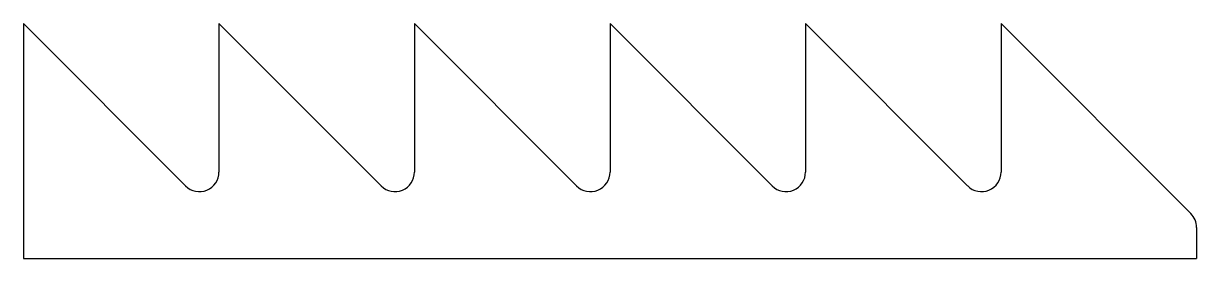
# Model space of a CAD drawing. Extents: x -15.1 to 14.9, y 0 to 6.
import ezdxf

# ---------------------------------------------------------------- set-up
doc = ezdxf.new("R2010")
doc.units = 0
doc.layers.add('VISIBLE', color=7, linetype='CONTINUOUS')

msp = doc.modelspace()

# ---------------------------------------------------------------- linework, layer by layer
at = {"layer": 'VISIBLE'}
for p, q in [((-15.108, 6), (-10.962, 1.854)), ((-15.108, 6), (-15.108, 0)), ((-10.108, 6), (-5.962, 1.854)), ((-10.108, 6), (-10.108, 2.207)), ((-5.108, 6), (-0.962, 1.854)), ((-5.108, 6), (-5.108, 2.207)), ((-0.108, 6), (4.038, 1.854)), ((-0.108, 6), (-0.108, 2.207)), ((4.892, 6), (9.038, 1.854)), ((4.892, 6), (4.892, 2.207)), ((9.892, 6), (14.745, 1.146)), ((9.892, 6), (9.892, 2.207)), ((14.892, 0.793), (14.892, 0)), ((-15.108, 0), (14.892, 0))]:
    msp.add_line(p, q, dxfattribs=at)
for centre, start, end in [((-10.608, 2.207), 225, 0), ((-5.608, 2.207), 225, 0), ((-0.608, 2.207), 225, 0), ((4.392, 2.207), 225, 0), ((9.392, 2.207), 225, 0), ((14.392, 0.793), 0, 45)]:
    msp.add_arc(centre, 0.5, start, end, dxfattribs=at)

doc.saveas('drawing.dxf')
